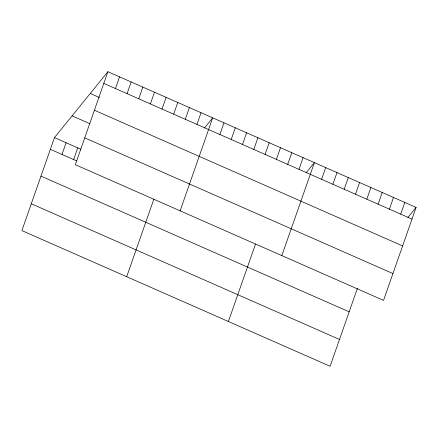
<?xml version="1.0" encoding="UTF-8"?>
<svg xmlns="http://www.w3.org/2000/svg" width="438" height="438" viewBox="0 0 438 438"><rect width="100%" height="100%" fill="white"/><g stroke="black" fill="none" stroke-linecap="round" stroke-linejoin="round"><path stroke-width="0.66" d="M107.896 71.717L75.336 164.693L383.54 300.386L416.1 207.409L107.896 71.717L54.46 137.614L21.9 230.591L330.104 366.283L357.452 288.199M62.01 154.433L66.105 142.739M73.65 159.563L77.745 147.863M115.446 88.536L119.541 76.842M127.086 93.661L131.181 81.966M138.731 98.791L142.826 87.096M150.371 103.916L154.466 92.221M162.016 109.04L166.111 97.346M173.662 114.17L177.757 102.476M126.692 276.723L153.809 199.279M185.301 119.295L189.397 107.6M196.947 124.419L201.042 112.725M180.127 210.826L212.687 117.855L204.458 128M219.892 134.521L223.988 122.826M231.193 139.498L235.288 127.803M242.493 144.474L246.589 132.78M253.794 149.451L257.889 137.756M265.094 154.422L269.189 142.728M276.394 159.399L280.49 147.705M228.395 321.503L255.518 244.054M287.695 164.376L291.79 152.681M298.995 169.353L303.091 157.658M281.831 255.606L314.391 162.629L306.162 172.78M321.596 179.301L325.691 167.606M332.896 184.278L336.992 172.583M344.197 189.254L348.298 177.56M355.503 194.226L359.598 182.531M366.803 199.202L370.898 187.508M378.103 204.179L382.199 192.485M389.404 209.156L393.499 197.461M400.704 214.133L404.8 202.433M407.871 217.56L416.1 207.409M103.801 83.412L412.005 219.104M90.261 93.464L99.453 97.51M94.405 110.234L402.61 245.926M72.095 115.867L89.867 123.691M84.731 137.871L392.935 273.564M54.46 137.614L80.811 149.216M50.365 149.309L76.716 160.91M40.969 176.131L349.174 311.829M31.295 203.769L339.499 339.461"/></g></svg>
